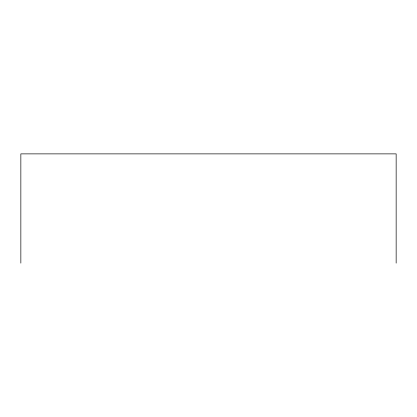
<?xml version="1.0" encoding="UTF-8"?>
<svg xmlns="http://www.w3.org/2000/svg" width="417" height="417" viewBox="0 0 417 417"><rect width="100%" height="100%" fill="white"/><g stroke="black" fill="none" stroke-linecap="round" stroke-linejoin="round"><path stroke-width="0.63" d="M396.15 263.122L396.15 153.878L20.85 153.878L20.85 263.122"/></g></svg>
